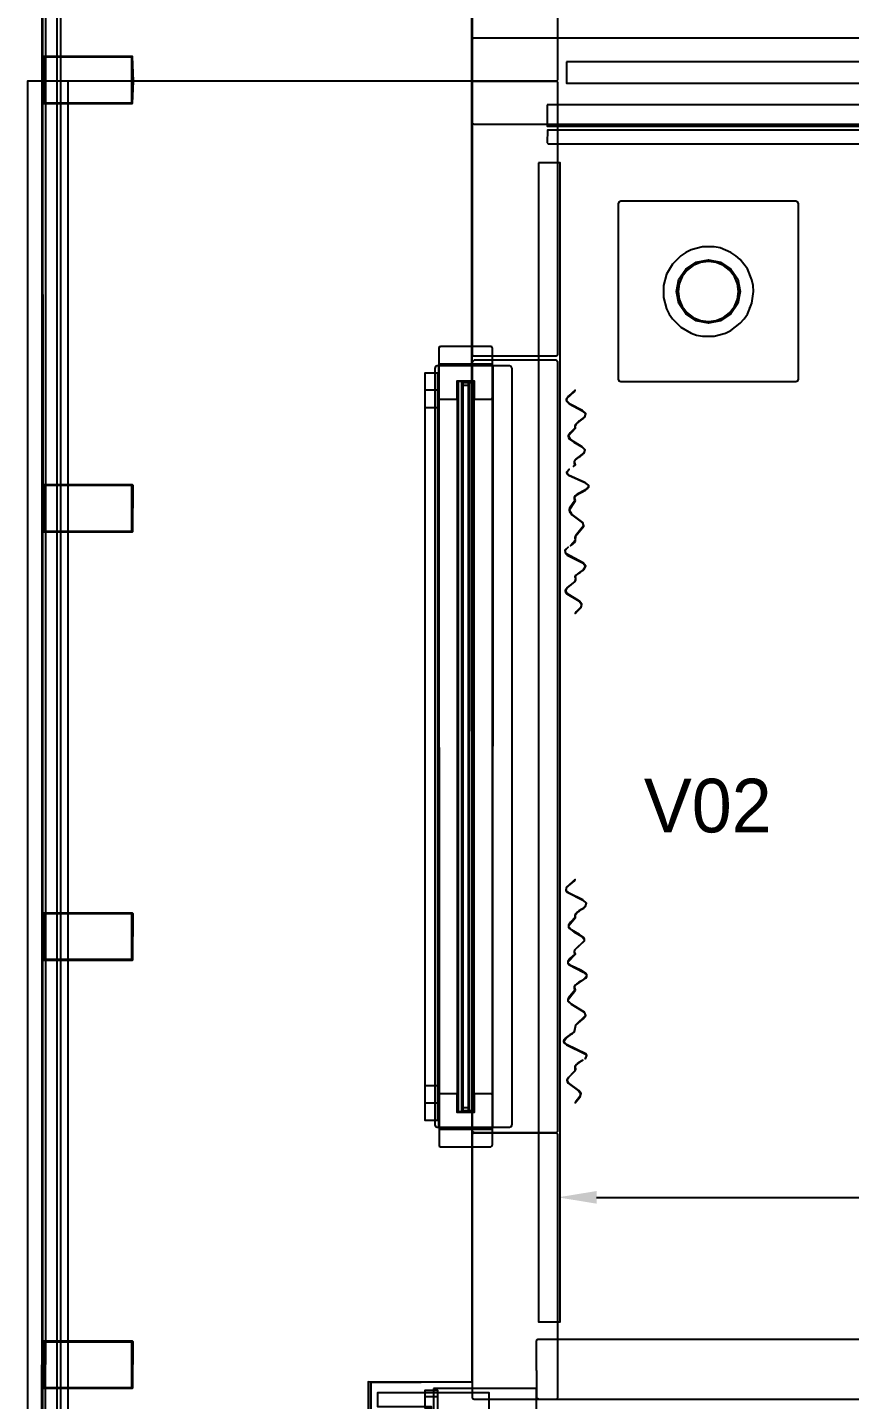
# Model space of a CAD drawing. Header units: metres. Extents: x 132.4 to 143.6, y -13.7 to 1.5.
# Drawn here: x 132.965 to 134.879, y -9.071 to -5.875 of the extents above; entities that cross this region are included whole.
import ezdxf

# ---------------------------------------------------------------- set-up
doc = ezdxf.new("R2010")
doc.units = ezdxf.units.M
for name, color, linetype in [('CORTE', 7, 'Continuous'), ('COTAS', 4, 'Continuous'), ('TEXTOS', 7, 'Continuous'), ('VISTA', 8, 'Continuous')]:
    doc.layers.add(name, color=color, linetype=linetype)
doc.dimstyles.get("Standard").update_dxf_attribs({"dimtxt": 2.5, "dimasz": 2.5, "dimexe": 1.25, "dimexo": 0.625, "dimtad": 1, "dimcen": 2.5, "dimazin": 3, "dimtfac": 1, "dimtmove": 0, "dimatfit": 3})

# ---------------------------------------------------------------- blocks, each defined once
blk = doc.blocks.new('_CLOSEDFILLED')
at = {"color": 0, "linetype": 'BYBLOCK'}
blk.add_solid([(-1, 0.164), (0, 0), (-1, -0.164)], dxfattribs=at)
blk = doc.blocks.new('*D8')
for p, q in [((134.2, -8.6), (134.2, -8.6)), ((134.29, -8.6), (135.615, -8.6)), ((136.135, -8.6), (137.46, -8.6)), ((137.55, -8.6), (137.55, -8.6))]:
    blk.add_line(p, q)
at = {"layer": 'Defpoints'}
for p in [(134.2, -8.6), (134.2, -8.6), (137.55, -8.6)]:
    blk.add_point(p, dxfattribs=at)
at = {"layer": 'COTAS', "xscale": 0.09, "yscale": 0.09, "rotation": 180}
blk.add_blockref('_CLOSEDFILLED', (134.2, -8.6), dxfattribs=at)
at = {"layer": 'COTAS', "xscale": 0.09, "yscale": 0.09}
blk.add_blockref('_CLOSEDFILLED', (137.55, -8.6), dxfattribs=at)
at = {"layer": 'COTAS', "insert": (135.875, -8.6), "char_height": 0.13, "attachment_point": 5}
blk.add_mtext('3,35', dxfattribs=at)

msp = doc.modelspace()

# ---------------------------------------------------------------- linework, layer by layer
at = {"layer": 'CORTE'}
for p, q in [((134.1504, -8.9333), (134.15, -8.9345)), ((134.15, -9.0036), (134.15, -8.9345)), ((134.1504, -8.9333), (134.1508, -8.9319)), ((134.1511, -8.9316), (134.1508, -8.9319)), ((134.1511, -8.9316), (134.1513, -8.9313)), ((134.1513, -8.9313), (134.1516, -8.9311)), ((134.1516, -8.9311), (134.1519, -8.9308)), ((134.1519, -8.9308), (134.1533, -8.9304)), ((134.1533, -8.9304), (134.1545, -8.93)), ((134.1545, -8.93), (135.9428, -8.93)), ((134.15, -9.0036), (134.15, -9.0655)), ((134.1504, -9.0669), (134.15, -9.0655)), ((134.1504, -9.0669), (134.1508, -9.0681)), ((134.1511, -9.0684), (134.1508, -9.0681)), ((134.1511, -9.0684), (134.1513, -9.0687)), ((134.1516, -9.0689), (134.1513, -9.0687)), ((134.1519, -9.0692), (134.1516, -9.0689)), ((134.1533, -9.0696), (134.1519, -9.0692)), ((134.1545, -9.07), (134.1533, -9.0696)), ((134.1545, -9.07), (135.9428, -9.07))]:
    msp.add_line(p, q, dxfattribs=at)
at = {"layer": 'VISTA'}
for points in [[(132.9975, -12.9783), (132.9992, -12.98), (133.0408, -12.98), (133.0425, -12.9783), (133.0425, -5.0017), (133.0408, -5), (132.9982, -5.0003), (132.9975, -12.9783)], [(133.209, -5.9425), (133.211, -6), (133.9997, -5.9997), (133.9997, -5.0003), (133.2103, -5.0003), (133.2097, -5.2097), (133, -5.211), (133, -5.9415), (133.209, -5.9425)], [(133.006, -12.9783), (133.0077, -12.98), (133.0323, -12.98), (133.034, -12.9783), (133.034, -5.0017), (133.0323, -5), (133.0067, -5.0003), (133.006, -12.9783)], [(133.2097, -6.0522), (133.2097, -5.9428), (133.0003, -5.9428), (133.0003, -6.0522), (133.2097, -6.0522)], [(133.002, -6.0505), (133.208, -6.0505), (133.208, -5.9445), (133.002, -5.9445), (133.002, -6.0505)], [(134.22, -5.955), (134.22, -6.005), (141.78, -6.005), (141.78, -5.955), (134.22, -5.955)], [(132.965, -13), (133.06, -13), (133.06, -6), (132.965, -6), (132.965, -13)], [(133, -12), (134, -12), (134, -11.69), (133.765, -11.69), (133.765, -9.03), (134, -9.03), (134, -6), (133, -6), (133, -12)], [(133.9997, -5.9997), (133.9997, -5.9997), (133.9997, -5.9997), (133.9997, -5.9997)], [(134.001, -6.0017), (134.0008, -6.0019), (134.0003, -6.0034), (134, -6.0045), (134, -6.3793), (134, -6.6355), (134.0005, -6.637), (134.0008, -6.6381), (134.0011, -6.6384), (134.0013, -6.6387), (134.0017, -6.639), (134.0019, -6.6392), (134.0034, -6.6397), (134.0045, -6.64), (134.118, -6.64), (134.1955, -6.64), (134.197, -6.6395), (134.1981, -6.6392), (134.1984, -6.6389), (134.1987, -6.6387), (134.1989, -6.6384), (134.1992, -6.6381), (134.1995, -6.637), (134.2, -6.6355), (134.2, -6.3793), (134.2, -6.0045), (134.1997, -6.0034), (134.1992, -6.0019), (134.199, -6.0017), (134.1987, -6.0013), (134.1984, -6.0011), (134.1981, -6.0008), (134.197, -6.0005), (134.1955, -6), (134.118, -6), (134.0045, -6), (134.0034, -6.0003), (134.0019, -6.0008), (134.0017, -6.001), (134.0013, -6.0013), (134.001, -6.0017)], [(133.0003, -6.0528), (133.0003, -6.0528), (133.0003, -6.0528), (133.0003, -6.0528)], [(134.175, -6.055), (134.175, -6.105), (137.525, -6.105), (137.525, -6.055), (134.175, -6.055)], [(134.175, -6.144), (134.177, -6.146), (137.523, -6.146), (137.525, -6.144), (137.525, -6.116), (137.523, -6.114), (134.1758, -6.1144), (134.175, -6.144)], [(134.155, -6.19), (134.155, -8.89), (134.205, -8.89), (134.205, -6.19), (134.155, -6.19)], [(134.34, -6.694), (134.3418, -6.6982), (134.346, -6.7), (134.754, -6.7), (134.7582, -6.6982), (134.76, -6.694), (134.76, -6.286), (134.7582, -6.2818), (134.754, -6.28), (134.346, -6.28), (134.3418, -6.2818), (134.34, -6.286), (134.34, -6.694)], [(134.4459, -6.4763), (134.4459, -6.5037), (134.453, -6.5302), (134.4591, -6.5425), (134.4667, -6.5539), (134.4861, -6.5733), (134.5098, -6.587), (134.5228, -6.5914), (134.5363, -6.5941), (134.5637, -6.5941), (134.5902, -6.587), (134.6025, -6.5809), (134.6242, -6.5642), (134.6333, -6.5539), (134.6409, -6.5425), (134.6514, -6.5172), (134.655, -6.49), (134.6541, -6.4763), (134.6514, -6.4628), (134.6409, -6.4375), (134.6242, -6.4158), (134.6139, -6.4067), (134.6025, -6.3991), (134.5772, -6.3886), (134.5637, -6.3859), (134.5363, -6.3859), (134.5098, -6.393), (134.4975, -6.3991), (134.4861, -6.4067), (134.4667, -6.4261), (134.453, -6.4498), (134.4459, -6.4763)], [(134.4977, -6.5423), (134.4816, -6.5183), (134.476, -6.49), (134.4816, -6.4617), (134.4977, -6.4377), (134.5217, -6.4216), (134.55, -6.416), (134.5783, -6.4216), (134.6023, -6.4377), (134.6184, -6.4617), (134.624, -6.49), (134.6184, -6.5183), (134.6023, -6.5423), (134.5783, -6.5584), (134.55, -6.564), (134.5217, -6.5584), (134.4977, -6.5423)], [(134.55, -6.42), (134.5319, -6.4224), (134.515, -6.4294), (134.5005, -6.4405), (134.4894, -6.455), (134.4824, -6.4719), (134.48, -6.49), (134.4824, -6.5081), (134.4894, -6.525), (134.5005, -6.5395), (134.515, -6.5506), (134.5319, -6.5576), (134.55, -6.56), (134.5681, -6.5576), (134.585, -6.5506), (134.5995, -6.5395), (134.6106, -6.525), (134.6176, -6.5081), (134.62, -6.49), (134.6176, -6.4719), (134.6106, -6.455), (134.5995, -6.4405), (134.585, -6.4294), (134.5681, -6.4224), (134.55, -6.42)], [(134.4631, -6.5014), (134.4631, -6.5014), (134.4631, -6.5014), (134.4631, -6.5014)], [(134.6425, -6.5283), (134.6425, -6.5283), (134.6425, -6.5283), (134.6425, -6.5283)], [(133.9237, -8.4808), (133.9265, -8.482), (134.0435, -8.482), (134.0463, -8.4808), (134.0475, -8.478), (134.0475, -6.622), (134.0463, -6.6192), (134.0435, -6.618), (133.9265, -6.618), (133.9237, -6.6192), (133.9225, -6.622), (133.9237, -8.4808)], [(133.9242, -6.6197), (133.924, -6.6202), (133.924, -6.6195), (133.9242, -6.6197)], [(134.0458, -6.6197), (134.0453, -6.6195), (134.046, -6.6195), (134.0458, -6.6197)], [(133.913, -8.4309), (133.9148, -8.4351), (133.919, -8.4369), (134.087, -8.4369), (134.0912, -8.4351), (134.093, -8.4309), (134.093, -6.6691), (134.0912, -6.6649), (134.087, -6.6631), (133.919, -6.6631), (133.9148, -6.6649), (133.913, -6.6691), (133.913, -8.4309)], [(133.9215, -8.4369), (133.9225, -8.4369), (133.9225, -6.6631), (133.9215, -8.4369)], [(133.9234, -6.6605), (133.9232, -6.6607), (133.9227, -6.6623), (133.9225, -6.663), (133.9225, -6.7136), (133.9225, -6.737), (133.923, -6.7386), (133.9232, -6.7393), (133.9235, -6.7397), (133.9237, -6.7398), (133.924, -6.7401), (133.9242, -6.7403), (133.9258, -6.7408), (133.9265, -6.741), (133.9655, -6.741), (133.9655, -6.698), (134.0045, -6.698), (134.0045, -6.741), (134.0065, -6.741), (134.0435, -6.741), (134.0451, -6.7405), (134.0458, -6.7403), (134.0462, -6.74), (134.0463, -6.7398), (134.0465, -6.7397), (134.0468, -6.7393), (134.047, -6.7386), (134.0475, -6.737), (134.0475, -6.7136), (134.0475, -6.663), (134.0473, -6.6623), (134.0468, -6.6607), (134.0466, -6.6605), (134.0463, -6.6602), (134.0462, -6.66), (134.0458, -6.6597), (134.0451, -6.6595), (134.0435, -6.659), (134.0065, -6.659), (133.9265, -6.659), (133.9258, -6.6592), (133.9242, -6.6597), (133.924, -6.6599), (133.9237, -6.6602), (133.9234, -6.6605)], [(133.9225, -8.4369), (134.0475, -8.4369), (134.0475, -6.6631), (133.9225, -6.6631), (133.9225, -8.4369)], [(134, -8.4455), (134.0045, -8.45), (134.1955, -8.45), (134.2, -8.4455), (134.2, -6.6545), (134.1955, -6.65), (134.0045, -6.65), (134, -6.6545), (134, -8.4455)], [(134.0475, -8.4369), (134.0485, -8.4369), (134.0485, -6.6631), (134.0475, -8.4369)], [(133.92, -6.76), (133.92, -6.7382), (133.92, -6.68), (133.9118, -6.68), (133.89, -6.68), (133.89, -6.7018), (133.89, -6.76), (133.8982, -6.76), (133.92, -6.76)], [(133.9655, -8.4), (133.9675, -8.4), (133.9675, -6.7), (133.9655, -6.7), (133.9655, -8.4)], [(133.9655, -6.7), (133.9655, -6.712), (133.9675, -6.712), (133.9675, -6.7), (133.9655, -6.7)], [(133.9765, -8.4), (133.9765, -7.8606), (133.9765, -6.7), (133.9736, -6.7), (133.9675, -6.7), (133.9675, -7.2394), (133.9675, -8.4), (133.9704, -8.4), (133.9765, -8.4)], [(133.9765, -8.4), (133.9785, -8.4), (133.9785, -6.7), (133.9765, -6.7), (133.9765, -8.4)], [(133.9765, -6.7), (133.9765, -6.712), (133.9785, -6.712), (133.9785, -6.7), (133.9765, -6.7)], [(133.9785, -8.3974), (133.9915, -8.3974), (133.9915, -6.7025), (133.9785, -6.7025), (133.9785, -8.3974)], [(133.9785, -6.7025), (133.9785, -6.7085), (133.9915, -6.7085), (133.9915, -6.7025), (133.9785, -6.7025)], [(133.9915, -8.3974), (133.9935, -8.3974), (133.9935, -6.7025), (133.9915, -6.7025), (133.9915, -8.3974)], [(133.9915, -6.7025), (133.9915, -6.7146), (133.9935, -6.7146), (133.9935, -6.7025), (133.9915, -6.7025)], [(134.0025, -8.3974), (134.0025, -7.8606), (134.0025, -6.7025), (133.9996, -6.7025), (133.9935, -6.7025), (133.9935, -7.2394), (133.9935, -8.3974), (133.9964, -8.3974), (134.0025, -8.3974)], [(134.0025, -8.3974), (134.0045, -8.3974), (134.0045, -6.7025), (134.0025, -6.7025), (134.0025, -8.3974)], [(134.0025, -6.7025), (134.0025, -6.7146), (134.0045, -6.7146), (134.0045, -6.7025), (134.0025, -6.7025)], [(133.89, -6.72), (133.89, -8.38), (133.92, -8.38), (133.92, -6.72), (133.89, -6.72)], [(134.2564, -6.7677), (134.2638, -6.7749), (134.262, -6.7819), (134.2559, -6.7877), (134.2532, -6.7893), (134.2509, -6.7914), (134.2481, -6.793), (134.2435, -6.7967), (134.2402, -6.8005), (134.2389, -6.8044), (134.2396, -6.808), (134.2285, -6.8189), (134.2237, -6.8264), (134.2241, -6.8303), (134.2266, -6.834), (134.2369, -6.8413), (134.2559, -6.8521), (134.2622, -6.8591), (134.2602, -6.8657), (134.2423, -6.8797), (134.239, -6.8832), (134.2374, -6.8869), (134.2376, -6.8905), (134.2396, -6.8937), (134.2362, -6.8976), (134.2404, -6.894), (134.2381, -6.887), (134.2396, -6.8837), (134.2448, -6.8783), (134.2473, -6.8768), (134.2523, -6.8733), (134.2545, -6.8713), (134.2571, -6.8698), (134.2609, -6.8663), (134.2629, -6.8588), (134.2563, -6.8515), (134.2298, -6.8357), (134.2245, -6.8265), (134.2404, -6.8082), (134.2397, -6.8044), (134.244, -6.7973), (134.2587, -6.7862), (134.2626, -6.7824), (134.2645, -6.7746), (134.2569, -6.767), (134.2283, -6.7523), (134.2204, -6.7451), (134.2213, -6.7383), (134.2377, -6.7239), (134.2397, -6.7198), (134.2241, -6.7341), (134.219, -6.7416), (134.2197, -6.7455), (134.2263, -6.7518), (134.2564, -6.7677)], [(134.2409, -6.8009), (134.2409, -6.8009), (134.2409, -6.8009), (134.2409, -6.8009)], [(134.2485, -6.7936), (134.2481, -6.793), (134.2508, -6.7915), (134.2485, -6.7936)], [(134.2485, -6.7936), (134.2485, -6.7936), (134.2485, -6.7936), (134.2485, -6.7936)], [(134.2559, -6.7878), (134.2509, -6.7914), (134.2533, -6.7893), (134.2559, -6.7878)], [(134.256, -6.7877), (134.2582, -6.7856), (134.2587, -6.7861), (134.256, -6.7877)], [(134.2582, -6.7856), (134.2582, -6.7856), (134.2582, -6.7856), (134.2582, -6.7856)], [(134.2237, -6.8264), (134.2237, -6.8264), (134.2237, -6.8264), (134.2237, -6.8264)], [(134.2364, -6.8115), (134.2364, -6.8115), (134.2364, -6.8115), (134.2364, -6.8115)], [(134.2544, -6.8713), (134.2523, -6.8733), (134.2519, -6.8727), (134.2544, -6.8713)], [(134.2545, -6.8712), (134.2566, -6.8692), (134.257, -6.8698), (134.2545, -6.8712)], [(134.2424, -6.8797), (134.2447, -6.8783), (134.2429, -6.8803), (134.2424, -6.8797)], [(134.2473, -6.8768), (134.2449, -6.8782), (134.2468, -6.8762), (134.2473, -6.8768)], [(134.2207, -6.9146), (134.2241, -6.9181), (134.2624, -6.9353), (134.2708, -6.9421), (134.2708, -6.9452), (134.2661, -6.9505), (134.2505, -6.959), (134.2444, -6.9625), (134.2398, -6.9661), (134.2374, -6.9698), (134.2374, -6.9736), (134.2396, -6.9771), (134.2271, -6.995), (134.226, -6.9988), (134.2265, -7.0027), (134.2326, -7.0103), (134.2573, -7.029), (134.2594, -7.0362), (134.2409, -7.0589), (134.2395, -7.0628), (134.2397, -7.0703), (134.2295, -7.0821), (134.2345, -7.0783), (134.2383, -7.0745), (134.2405, -7.0706), (134.2416, -7.0593), (134.2602, -7.0363), (134.2579, -7.0285), (134.2331, -7.0097), (134.2268, -6.9989), (134.2388, -6.9809), (134.2404, -6.977), (134.2381, -6.9701), (134.2404, -6.9667), (134.2424, -6.9646), (134.2639, -6.9526), (134.2688, -6.9491), (134.2716, -6.9455), (134.2715, -6.9417), (134.2628, -6.9346), (134.2246, -6.9175), (134.2209, -6.9111), (134.226, -6.9038), (134.2201, -6.9109), (134.2207, -6.9146)], [(133.2097, -7.0497), (133.2097, -6.9403), (133.0003, -6.9403), (133.0003, -7.0497), (133.2097, -7.0497)], [(133.208, -7.048), (133.208, -6.942), (133.002, -6.942), (133.002, -7.048), (133.208, -7.048)], [(134.2399, -6.9661), (134.2423, -6.9647), (134.2404, -6.9666), (134.2399, -6.9661)], [(134.2448, -6.9631), (134.2424, -6.9645), (134.2444, -6.9625), (134.2448, -6.9631)], [(134.2634, -6.952), (134.266, -6.9506), (134.2638, -6.9526), (134.2634, -6.952)], [(134.2683, -6.9486), (134.2687, -6.9491), (134.2662, -6.9505), (134.2683, -6.9486)], [(134.2708, -6.9421), (134.2708, -6.9421), (134.2708, -6.9421), (134.2708, -6.9421)], [(134.2174, -7.1007), (134.2217, -7.1045), (134.2583, -7.1228), (134.2642, -7.1298), (134.2586, -7.1387), (134.2561, -7.1402), (134.2509, -7.1438), (134.2486, -7.1459), (134.2459, -7.1474), (134.2419, -7.151), (134.2396, -7.1547), (134.2396, -7.1548), (134.2411, -7.1584), (134.239, -7.1652), (134.2219, -7.1792), (134.2171, -7.1865), (134.2178, -7.1902), (134.2206, -7.1939), (134.2493, -7.2116), (134.255, -7.2185), (134.2532, -7.2253), (134.2426, -7.2361), (134.2403, -7.2403), (134.2539, -7.2258), (134.2558, -7.2183), (134.2498, -7.211), (134.2211, -7.1933), (134.2179, -7.1866), (134.2225, -7.1798), (134.2397, -7.1657), (134.2417, -7.162), (134.2419, -7.1583), (134.2404, -7.1548), (134.2425, -7.1515), (134.2486, -7.1459), (134.2514, -7.1444), (134.2566, -7.1409), (134.2612, -7.1373), (134.265, -7.1297), (134.2587, -7.1222), (134.218, -7.1002), (134.217, -7.0932), (134.2239, -7.0852), (134.2163, -7.0928), (134.2174, -7.1007)], [(134.2345, -7.0783), (134.2318, -7.0798), (134.234, -7.0777), (134.2345, -7.0783)], [(134.218, -7.1002), (134.218, -7.1002), (134.218, -7.1002), (134.218, -7.1002)], [(134.2396, -7.1548), (134.2396, -7.1548), (134.2396, -7.1548), (134.2396, -7.1548)], [(134.2464, -7.148), (134.2459, -7.1474), (134.2485, -7.146), (134.2464, -7.148)], [(134.2513, -7.1444), (134.2487, -7.1458), (134.2509, -7.1438), (134.2513, -7.1444)], [(134.2566, -7.1408), (134.2562, -7.1402), (134.2585, -7.1388), (134.2566, -7.1408)], [(134.2611, -7.1372), (134.2587, -7.1387), (134.2606, -7.1367), (134.2611, -7.1372)], [(134.2171, -7.1865), (134.2171, -7.1865), (134.2171, -7.1865), (134.2171, -7.1865)], [(134.2455, -7.2086), (134.2455, -7.2086), (134.2455, -7.2086), (134.2455, -7.2086)], [(134.2498, -7.211), (134.2498, -7.211), (134.2498, -7.211), (134.2498, -7.211)], [(134.2576, -7.9077), (134.2655, -7.9149), (134.2636, -7.9219), (134.2571, -7.9277), (134.2542, -7.9292), (134.2486, -7.933), (134.2438, -7.9367), (134.2403, -7.9404), (134.2389, -7.9443), (134.2396, -7.9479), (134.2289, -7.9589), (134.2243, -7.9664), (134.2246, -7.9703), (134.227, -7.974), (134.2369, -7.9813), (134.2552, -7.9921), (134.2613, -7.999), (134.2613, -8.0023), (134.239, -8.0232), (134.2374, -8.0269), (134.2377, -8.0305), (134.2396, -8.0337), (134.2279, -8.0438), (134.2228, -8.0509), (134.2233, -8.0546), (134.2262, -8.0581), (134.259, -8.0753), (134.2662, -8.082), (134.2662, -8.0852), (134.2622, -8.0905), (134.2599, -8.092), (134.2545, -8.0955), (134.2488, -8.099), (134.2465, -8.1011), (134.2436, -8.1025), (134.2397, -8.1061), (134.2376, -8.1098), (134.2377, -8.1136), (134.2396, -8.1171), (134.2241, -8.135), (134.2227, -8.1388), (134.2233, -8.1427), (134.2307, -8.1503), (134.261, -8.169), (134.2637, -8.1762), (134.2411, -8.1988), (134.2375, -8.2139), (134.2309, -8.2199), (134.2279, -8.2214), (134.2223, -8.2252), (134.2173, -8.229), (134.214, -8.2328), (134.2131, -8.2368), (134.2151, -8.2407), (134.2198, -8.2445), (134.2644, -8.2664), (134.2663, -8.2698), (134.263, -8.2773), (134.2671, -8.2697), (134.265, -8.2659), (134.2202, -8.2438), (134.2138, -8.2367), (134.22, -8.2274), (134.2227, -8.2258), (134.2284, -8.2221), (134.2309, -8.2199), (134.2338, -8.2183), (134.2381, -8.2145), (134.2418, -8.1993), (134.259, -8.1842), (134.2645, -8.1764), (134.2616, -8.1685), (134.2311, -8.1497), (134.224, -8.1424), (134.2235, -8.1389), (134.2384, -8.1209), (134.2404, -8.117), (134.2384, -8.11), (134.2403, -8.1066), (134.2604, -8.0926), (134.2646, -8.0891), (134.267, -8.0855), (134.2669, -8.0817), (134.2642, -8.0781), (134.2529, -8.0712), (134.2315, -8.0609), (134.224, -8.0542), (134.2236, -8.0511), (134.2404, -8.0339), (134.2382, -8.027), (134.2396, -8.0237), (134.2621, -8.0026), (134.262, -7.9988), (134.2598, -7.9951), (134.2501, -7.9879), (134.2318, -7.9771), (134.2253, -7.97), (134.225, -7.9665), (134.2404, -7.9482), (134.241, -7.9409), (134.2465, -7.9351), (134.2491, -7.9336), (134.2547, -7.9299), (134.2571, -7.9277), (134.26, -7.9262), (134.2642, -7.9224), (134.2662, -7.9146), (134.2581, -7.907), (134.2276, -7.8923), (134.2191, -7.8851), (134.2201, -7.8783), (134.2375, -7.8639), (134.2397, -7.8597), (134.2195, -7.8778), (134.2184, -7.8855), (134.2217, -7.8893), (134.2576, -7.9077)], [(134.2599, -7.9262), (134.2572, -7.9276), (134.2595, -7.9256), (134.2599, -7.9262)], [(133.0003, -7.9372), (133.0003, -7.9372), (133.0003, -7.9372), (133.0003, -7.9372)], [(133.2097, -8.0472), (133.2097, -7.9378), (133.0003, -7.9378), (133.0003, -8.0472), (133.2097, -8.0472)], [(133.208, -8.0455), (133.208, -7.9395), (133.002, -7.9395), (133.002, -8.0455), (133.208, -8.0455)], [(134.2438, -7.9367), (134.2464, -7.9352), (134.2443, -7.9372), (134.2438, -7.9367)], [(134.2491, -7.9336), (134.2466, -7.9351), (134.2487, -7.933), (134.2491, -7.9336)], [(134.257, -7.9278), (134.2547, -7.9299), (134.2542, -7.9292), (134.257, -7.9278)], [(134.2542, -7.9293), (134.2542, -7.9293), (134.2542, -7.9292), (134.2542, -7.9293)], [(134.2441, -8.1031), (134.2437, -8.1025), (134.2464, -8.1011), (134.2441, -8.1031)], [(134.2466, -8.101), (134.2488, -8.099), (134.2492, -8.0996), (134.2466, -8.101)], [(134.2493, -8.0996), (134.2493, -8.0996), (134.2492, -8.0996), (134.2493, -8.0996)], [(134.2622, -8.0906), (134.2604, -8.0926), (134.2599, -8.092), (134.2622, -8.0906)], [(134.2599, -8.092), (134.2599, -8.092), (134.2599, -8.092), (134.2599, -8.092)], [(134.2646, -8.0891), (134.2623, -8.0905), (134.264, -8.0886), (134.2646, -8.0891)], [(134.264, -8.0886), (134.264, -8.0885), (134.264, -8.0885), (134.264, -8.0886)], [(134.2173, -8.229), (134.2199, -8.2275), (134.2178, -8.2295), (134.2173, -8.229)], [(134.2227, -8.2258), (134.2201, -8.2273), (134.2223, -8.2252), (134.2227, -8.2258)], [(134.2308, -8.2199), (134.2284, -8.2221), (134.228, -8.2214), (134.2308, -8.2199)], [(134.2338, -8.2183), (134.231, -8.2198), (134.2333, -8.2177), (134.2338, -8.2183)], [(134.248, -8.3516), (134.2528, -8.3585), (134.2512, -8.3654), (134.2422, -8.3761), (134.2403, -8.3802), (134.2519, -8.3658), (134.2536, -8.3583), (134.2486, -8.351), (134.2243, -8.3333), (134.2216, -8.3266), (134.2254, -8.3198), (134.2399, -8.3057), (134.2415, -8.302), (134.2404, -8.2949), (134.2426, -8.2915), (134.2576, -8.2802), (134.2464, -8.2874), (134.2421, -8.291), (134.2396, -8.2947), (134.2392, -8.3052), (134.2221, -8.3228), (134.2208, -8.3265), (134.2213, -8.3302), (134.2237, -8.3339), (134.248, -8.3516)], [(134.2411, -8.3019), (134.2411, -8.3019), (134.2411, -8.3019), (134.2411, -8.3019)], [(134.2421, -8.291), (134.2444, -8.2895), (134.2426, -8.2915), (134.2421, -8.291)], [(134.2426, -8.2915), (134.2426, -8.2915), (134.2426, -8.2915), (134.2426, -8.2915)], [(134.2446, -8.2894), (134.2464, -8.2874), (134.2469, -8.288), (134.2446, -8.2894)], [(134.2469, -8.288), (134.2469, -8.288), (134.2469, -8.288), (134.2469, -8.288)], [(133.92, -8.42), (133.92, -8.3982), (133.92, -8.34), (133.9118, -8.34), (133.89, -8.34), (133.89, -8.3618), (133.89, -8.42), (133.8982, -8.42), (133.92, -8.42)], [(133.9234, -8.3605), (133.9232, -8.3607), (133.9227, -8.3623), (133.9225, -8.363), (133.9225, -8.4136), (133.9225, -8.437), (133.923, -8.4386), (133.9232, -8.4393), (133.9235, -8.4397), (133.9237, -8.4398), (133.924, -8.4401), (133.9242, -8.4403), (133.9258, -8.4408), (133.9265, -8.441), (134.0065, -8.441), (134.0435, -8.441), (134.0451, -8.4405), (134.0458, -8.4403), (134.0462, -8.44), (134.0463, -8.4398), (134.0465, -8.4397), (134.0468, -8.4393), (134.047, -8.4386), (134.0475, -8.437), (134.0475, -8.4136), (134.0475, -8.363), (134.0473, -8.3623), (134.0468, -8.3607), (134.0466, -8.3605), (134.0463, -8.3602), (134.0462, -8.36), (134.0458, -8.3597), (134.0451, -8.3595), (134.0435, -8.359), (134.0065, -8.359), (134.0045, -8.359), (134.0045, -8.402), (133.9655, -8.402), (133.9655, -8.359), (133.9265, -8.359), (133.9258, -8.3592), (133.9242, -8.3597), (133.924, -8.3599), (133.9237, -8.3602), (133.9234, -8.3605)], [(133.9655, -8.388), (133.9655, -8.4), (133.9675, -8.4), (133.9675, -8.388), (133.9655, -8.388)], [(133.9765, -8.388), (133.9765, -8.4), (133.9785, -8.4), (133.9785, -8.388), (133.9765, -8.388)], [(133.9785, -8.3915), (133.9785, -8.3974), (133.9915, -8.3974), (133.9915, -8.3915), (133.9785, -8.3915)], [(133.9915, -8.3855), (133.9915, -8.3974), (133.9935, -8.3974), (133.9935, -8.3855), (133.9915, -8.3855)], [(134.0025, -8.3855), (134.0025, -8.3974), (134.0045, -8.3974), (134.0045, -8.3855), (134.0025, -8.3855)], [(134.001, -8.4517), (134.0008, -8.4519), (134.0003, -8.4534), (134, -8.4545), (134, -8.8174), (134, -9.0655), (134.0005, -9.067), (134.0008, -9.0681), (134.0011, -9.0684), (134.0013, -9.0687), (134.0017, -9.069), (134.0019, -9.0692), (134.0034, -9.0697), (134.0045, -9.07), (134.118, -9.07), (134.1955, -9.07), (134.197, -9.0695), (134.1981, -9.0692), (134.1984, -9.0689), (134.1987, -9.0687), (134.1989, -9.0684), (134.1992, -9.0681), (134.1995, -9.067), (134.2, -9.0655), (134.2, -8.8174), (134.2, -8.4545), (134.1997, -8.4534), (134.1992, -8.4519), (134.199, -8.4517), (134.1987, -8.4513), (134.1984, -8.4511), (134.1981, -8.4508), (134.197, -8.4505), (134.1955, -8.45), (134.118, -8.45), (134.0045, -8.45), (134.0034, -8.4503), (134.0019, -8.4508), (134.0017, -8.451), (134.0013, -8.4513), (134.001, -8.4517)], [(133.9242, -8.4803), (133.9247, -8.4805), (133.924, -8.4805), (133.9242, -8.4803)], [(134.046, -8.4805), (134.0453, -8.4805), (134.0458, -8.4803), (134.046, -8.4805)], [(133.2097, -9.0447), (133.2097, -8.9353), (133.0003, -8.9353), (133.0003, -9.0447), (133.2097, -9.0447)], [(133.208, -9.043), (133.208, -8.937), (133.002, -8.937), (133.002, -9.043), (133.208, -9.043)], [(133.758, -11.6895), (133.7635, -11.69), (133.764, -9.0305), (133.7585, -9.0301), (133.758, -11.6895)], [(133.7642, -9.0292), (133.7642, -9.0292), (133.7642, -9.0292), (133.7642, -9.0292)], [(133.9997, -9.0292), (133.9997, -9.0292), (133.9997, -9.0292), (133.9997, -9.0292)], [(133.9185, -10.292), (134.04, -10.292), (134.04, -9.055), (133.78, -9.055), (133.78, -9.087), (133.9045, -9.087), (133.9045, -11.613), (133.78, -11.613), (133.78, -11.645), (134.04, -11.645), (134.04, -11.608), (133.9185, -11.608), (133.9185, -10.292)], [(133.92, -9.11), (133.92, -9.081), (133.92, -9.05), (133.9055, -9.05), (133.89, -9.05), (133.89, -9.079), (133.89, -9.09), (133.9005, -9.09), (133.9005, -9.11), (133.9045, -9.11), (133.92, -9.11)], [(133.9005, -11.61), (133.89, -11.61), (133.89, -11.665), (133.92, -11.665), (133.92, -9.065), (133.89, -9.065), (133.89, -9.09), (133.9005, -9.09), (133.9005, -11.61)], [(133.91, -9.045), (133.91, -11.685), (134.15, -11.685), (134.15, -9.045), (133.91, -9.045)]]:
    msp.add_lwpolyline(points, close=True, dxfattribs=at)
for points in [[(134, -5.7645), (134, -5.9017), (134, -5.9955), (134.0005, -5.997), (134.0008, -5.9981), (134.0011, -5.9984), (134.0013, -5.9987), (134.0017, -5.999), (134.0019, -5.9992), (134.0034, -5.9997), (134.0045, -6), (134.118, -6), (134.1955, -6), (134.197, -5.9995), (134.1981, -5.9992), (134.1984, -5.9989), (134.1987, -5.9987), (134.1989, -5.9984), (134.1992, -5.9981), (134.1995, -5.997), (134.2, -5.9955), (134.2, -5.9017), (134.2, -5.7645)], [(138.7513, -5.9), (134.0045, -5.9), (134.0034, -5.9003), (134.0019, -5.9008), (134.0017, -5.901), (134.0013, -5.9013), (134.001, -5.9017), (134.001, -5.9017), (134.0008, -5.9019), (134.0003, -5.9034), (134, -5.9045), (134, -6.018), (134, -6.0955), (134.0005, -6.097), (134.0008, -6.0981), (134.0011, -6.0984), (134.0013, -6.0987), (134.0017, -6.099), (134.0019, -6.0992), (134.0034, -6.0997), (134.0045, -6.1), (138.7513, -6.1)], [(133.765, -11.689), (133.765, -9.031), (133.999, -9.03), (134.0001, -9.029), (133.9997, -6.0003), (133.211, -6), (133.209, -6.0525), (133.0003, -6.0528), (133.001, -6.94), (133.21, -6.941), (133.21, -6.941), (133.2097, -7.0497), (133, -7.051), (133, -7.9365), (133.0003, -7.9372), (133.001, -7.9375), (133.21, -7.9385), (133.2097, -8.0472), (133, -8.0485), (133, -8.934), (133.21, -8.936), (133.2097, -9.0447), (133, -9.046), (133, -9.9315)]]:
    msp.add_lwpolyline(points, dxfattribs=at)

# ---------------------------------------------------------------- texts
at = {"layer": 'TEXTOS'}
msp.add_text('V02', height=0.125, dxfattribs=at).set_placement((134.4, -7.75))

# ---------------------------------------------------------------- dimensions: what is measured, and where the dimension line sits
at = {"layer": 'COTAS'}
dim = msp.add_linear_dim(base=(134.2, -8.6), p1=(134.2, -8.6), p2=(137.55, -8.6), dimstyle='Standard', override={"dimtxt": 0.13, "dimasz": 0.09}, dxfattribs=at)
dim.commit()
dim.dimension.update_dxf_attribs({"geometry": '*D8', "text_midpoint": (135.875, -8.6)})

doc.saveas('drawing.dxf')
